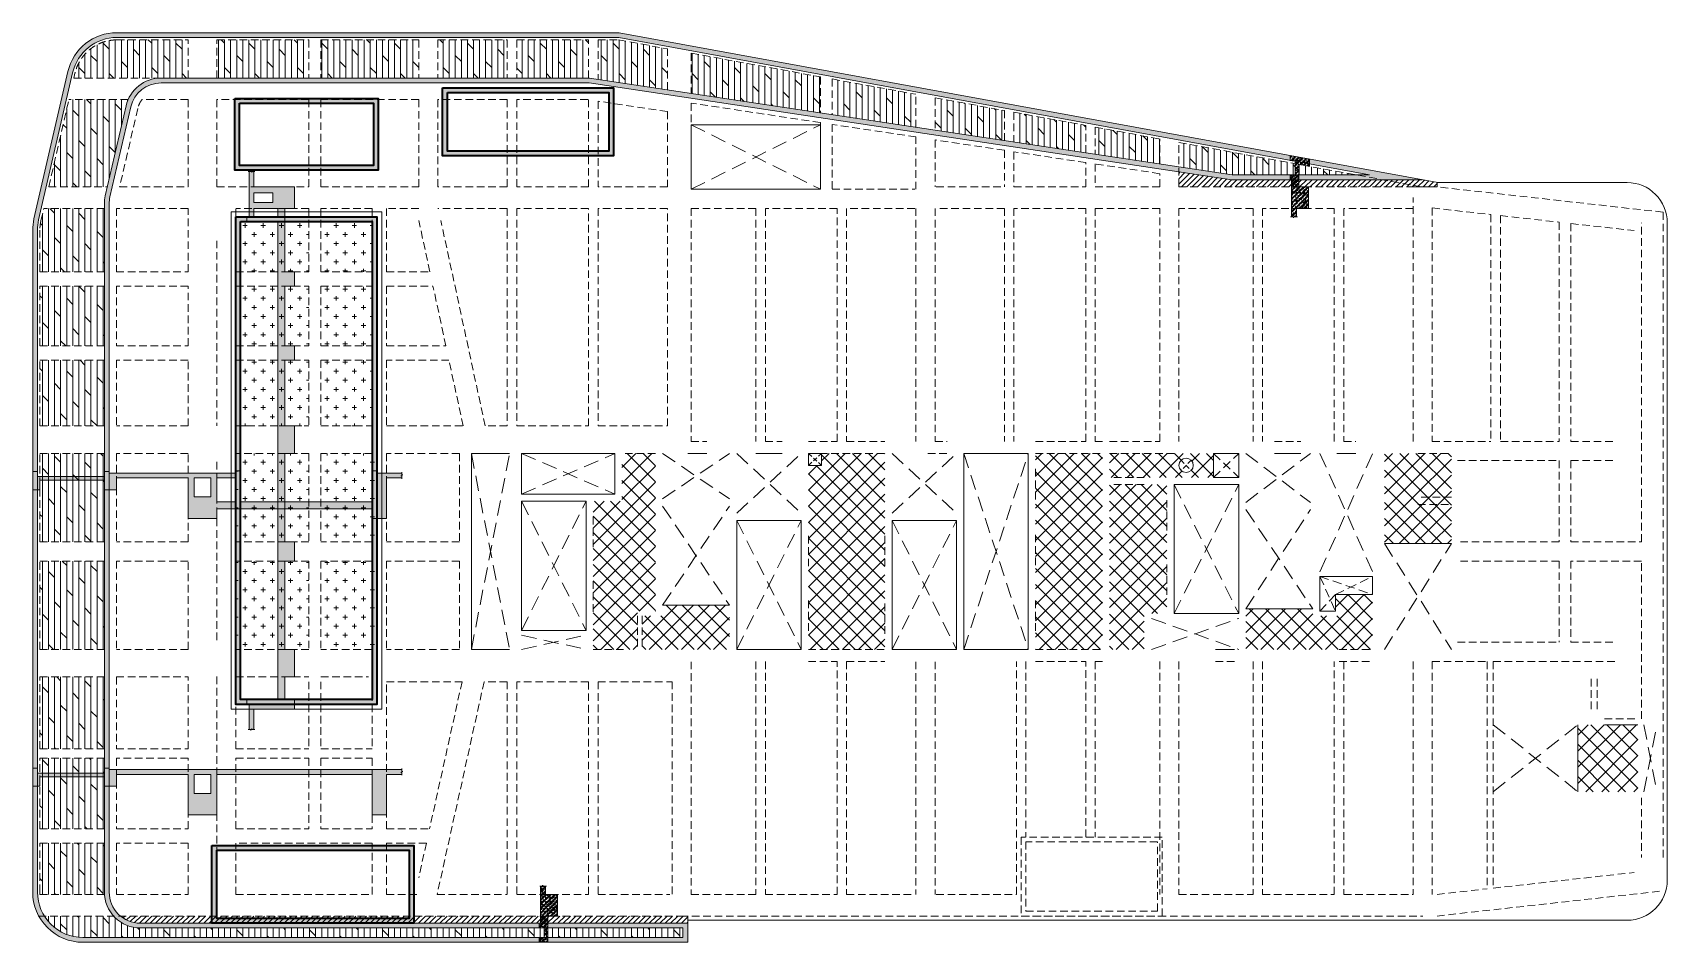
# Model space of a CAD drawing. Header units: millimetres. Extents: x -16159 to 192180, y 7350 to 45400.
# Drawn here: x 123800 to 192180, y 7350 to 45400 of the extents above.
import ezdxf

# ---------------------------------------------------------------- set-up
doc = ezdxf.new("R2010")
doc.units = ezdxf.units.MM
doc.linetypes.add('DASHED2', pattern=[9.525, 6.35, -3.175])
doc.linetypes.add('HIDDEN2', pattern=[4.7625, 3.175, -1.5875])
for name, color, linetype, lineweight in [('NDC_S_BEAM', 3, 'HIDDEN2', 20), ('NDC_S_DIM', 1, 'Continuous', 15), ('NDC_S_HATCH MATERIAL', 8, 'Continuous', 13), ('NDC_S_HIDDEN', 8, 'HIDDEN2', 13), ('NDC_S_OPENING', 9, 'DASHED2', 13), ('NDC_S_SLAB', 2, 'Continuous', 20), ('NDC_S_WALL', 6, 'Continuous', 35)]:
    doc.layers.add(name, color=color, linetype=linetype, lineweight=lineweight)
pattern_1 = [(50, (0, 0), (215.17805, -18.82564), [22.5, -247.5]), (355, (0, 0), (-41.6254, 225.65764), [18, -198]), (100.4514, (17.93, -1.57), (173.55281, 206.83186), [19.12206, -210.34263]), (46.1842, (0, 60), (320.1723, -49.6557), [33.75, -371.25]), (96.6356, (26.68, 55.86), (280.3988, 292.23536), [28.6831, -315.5139]), (351.1842, (0, 60), (280.3986, 292.2356), [27, -297]), (21, (30, 45), (179.07212, -120.78567), [22.5, -247.5]), (326, (30, 45), (72.9946, 217.545), [18, -198]), (71.4514, (44.92, 34.93), (252.0668, 96.75915), [19.12206, -210.34263]), (37.5, (0, 0), (3.647957, 99.868156), [0, -195.6, 0, -201, 0, -198.75]), (7.5, (0, 0), (78.92086, 118.32351), [0, -114.6, 0, -191.1, 0, -75.75]), (327.5, (-66.9, 0), (160.14673, -6.76646), [0, -75, 0, -234, 0, -310.5]), (317.5, (-96.9, 0), (174.95585, 30.0315), [0, -97.5, 0, -155.4, 0, -220.5]), (45, (0, 0), (-90.15611, 90.15611), []), (45, (0, 36.75), (-90.15611, 90.15611), [])]

msp = doc.modelspace()

# ---------------------------------------------------------------- hatches: boundary and pattern name
at = {"layer": 'NDC_S_HATCH MATERIAL', "ltscale": 100}
h = msp.add_hatch(dxfattribs=at)
h.set_pattern_fill('AR-CONC', color=256)
h.paths.add_polyline_path([(151200, 8150), (128300, 8150, -0.414214), (127000, 9450), (127000, 38238, -0.056784), (127033, 38530), (127902, 42292, -0.349216), (129169, 43300), (147075, 43300), (173964, 39250), (181932, 39250), (148332, 45400), (127323, 45400, 0.349216), (125276, 43772), (123854, 37610, 0.056784), (123800, 37138), (123800, 9450, 0.414214), (125900, 7350), (151200, 7350)])
h.paths.add_polyline_path([(151000, 7950), (151000, 7550), (125900, 7550, -0.414214), (124000, 9450), (124000, 37138, -0.056784), (124049, 37565), (125471, 43727, -0.349216), (127323, 45200), (148314, 45200), (179728, 39450), (173979, 39450), (147090, 43500), (129169, 43500, 0.349216), (127707, 42337), (126838, 38575, 0.056784), (126800, 38238), (126800, 9450, 0.414214), (128300, 7950)], flags=16)
h = msp.add_hatch(dxfattribs=at)
h.set_pattern_fill('DOLMIT', color=256, scale=40, angle=90)
h.paths.add_polyline_path([(127707, 42337, -0.046189), (127794, 42600), (125314, 42600), (124471, 38950), (126925, 38950)])
h.paths.add_polyline_path([(130300, 45100), (127323, 45100, 0.349216), (125569, 43705), (125521, 43500), (129169, 43500), (130300, 43500)])
h.paths.add_polyline_path([(135350, 45100), (131500, 45100), (131500, 43500), (135350, 43500)])
h.paths.add_polyline_path([(139950, 45100), (135850, 45100), (135850, 43500), (139950, 43500)])
h.paths.add_polyline_path([(143650, 45100), (140750, 45100), (140750, 43500), (143650, 43500)])
h.paths.add_polyline_path([(150350, 44726), (148305, 45100), (147450, 45100), (147450, 43446), (150350, 43009)])
h.paths.add_polyline_path([(147050, 45100), (144050, 45100), (144050, 43500), (147050, 43500)])
h = msp.add_hatch(dxfattribs=at)
h.set_pattern_fill('DOLMIT', color=256, scale=40, angle=90)
h.paths.add_polyline_path([(156750, 43554), (151350, 44543), (151350, 42858), (156750, 42045)])
h.paths.add_polyline_path([(160750, 42822), (157250, 43463), (157250, 41970), (160750, 41443)])
h.paths.add_polyline_path([(164450, 42145), (161550, 42676), (161550, 41322), (164450, 40885)])
h.paths.add_polyline_path([(167850, 41522), (164850, 42072), (164850, 40825), (167850, 40373)])
h.paths.add_polyline_path([(170950, 40955), (168250, 41449), (168250, 40313), (170950, 39906)])
h = msp.add_hatch(dxfattribs=at)
h.set_pattern_fill('BT-01', color=256, scale=30, pattern_type=2)
h.set_pattern_definition(pattern_1)
h.paths.add_polyline_path([(148100, 43100), (140950, 43100), (140950, 40250), (148100, 40250)])
h.paths.add_polyline_path([(141150, 40450), (141150, 42900), (147900, 42900), (147900, 40450)], flags=16)
h = msp.add_hatch(dxfattribs=at)
h.set_pattern_fill('BT-01', color=256, scale=30, pattern_type=2)
h.set_pattern_definition(pattern_1)
h.paths.add_polyline_path([(138250, 42650), (132250, 42650), (132250, 39650), (138250, 39650)])
h.paths.add_polyline_path([(138050, 39850), (132450, 39850), (132450, 42450), (138050, 42450)], flags=16)
h = msp.add_hatch(dxfattribs=at)
h.set_pattern_fill('DOLMIT', color=256, scale=40, angle=90)
h.paths.add_polyline_path([(171750, 40809), (171750, 39786), (173979, 39450), (179173, 39450)])
h = msp.add_hatch(dxfattribs=at)
h.set_pattern_fill('BT-01', color=256, scale=30, pattern_type=2)
h.set_pattern_definition([(50, (31416.2, 38340.72), (215.17805, -18.82564), [22.5, -247.5]), (355, (31416.2, 38340.72), (-41.6254, 225.65764), [18, -198]), (100.4514, (31434.14, 38339.15), (173.5528, 206.83186), [19.12206, -210.34263]), (46.1842, (31416.2, 38400.72), (320.1723, -49.6557), [33.75, -371.25]), (96.6356, (31442.9, 38396.58), (280.3988, 292.23536), [28.6831, -315.5139]), (351.1842, (31416.2, 38400.72), (280.3986, 292.2356), [27, -297]), (21, (31446.2, 38385.72), (179.07212, -120.78567), [22.5, -247.5]), (326, (31446.2, 38385.72), (72.9946, 217.545), [18, -198]), (71.4514, (31461.13, 38375.65), (252.0668, 96.75915), [19.12206, -210.34263]), (37.5, (31416.2, 38340.72), (3.647957, 99.868156), [0, -195.6, 0, -201, 0, -198.75]), (7.5, (31416.2, 38340.72), (78.92086, 118.32351), [0, -114.6, 0, -191.1, 0, -75.75]), (327.5, (31349.3, 38340.72), (160.14673, -6.76646), [0, -75, 0, -234, 0, -310.5]), (317.5, (31319.3, 38340.72), (174.95585, 30.0315), [0, -97.5, 0, -155.4, 0, -220.5]), (45, (31416.2, 38340.72), (-90.15611, 90.15611), []), (45, (31416.2, 38377.47), (-90.15611, 90.15611), [])])
h.paths.add_polyline_path([(177164, 38050), (176664, 38050), (176664, 37698), (176584, 37698), (176584, 37738), (176544, 37658), (176544, 37698), (176464, 37698), (176464, 39250), (176404, 39250), (176404, 39450), (176614, 39450), (176614, 40020), (176404, 40058), (176404, 40262), (177207, 40115), (177207, 39810), (176764, 39891), (176764, 38950), (177164, 38950)])
h = msp.add_hatch(dxfattribs=at)
h.set_pattern_fill('BT-01', color=256, scale=30, pattern_type=2)
h.set_pattern_definition([(50, (127250.25, -1e-11), (215.17805, -18.82564), [22.5, -247.5]), (355, (127250.25, -1e-11), (-41.6254, 225.6576), [18, -198]), (100.4514, (127268.19, -1.57), (173.5528, 206.8319), [19.122, -210.3426]), (46.1842, (127250.25, 60), (320.1723, -49.6557), [33.75, -371.25]), (96.6356, (127276.94, 55.86), (280.3988, 292.2354), [28.683, -315.514]), (351.1842, (127250.25, 60), (280.3986, 292.2356), [27, -297]), (21, (127280.25, 45), (179.0721, -120.7857), [22.5, -247.5]), (326, (127280.25, 45), (72.9946, 217.545), [18, -198]), (71.4514, (127295.18, 34.93), (252.0668, 96.7591), [19.122, -210.3426]), (37.5, (127250.255, -1e-11), (3.64796, 99.86816), [0, -195.6, 0, -201, 0, -198.75]), (7.5, (127250.25, -1e-11), (78.92086, 118.3235), [0, -114.6, 0, -191.1, 0, -75.75]), (327.5, (127183.355, -1e-11), (160.14673, -6.76646), [0, -75, 0, -234, 0, -310.5]), (317.5, (127153.35, -1e-11), (174.95585, 30.0315), [0, -97.5, 0, -155.4, 0, -220.5]), (45, (127250.25, -1e-11), (-90.1561, 90.1561), []), (45, (127250.25, 36.75), (-90.1561, 90.1561), [])])
h.paths.add_polyline_path([(134749, 24100), (134349, 24100), (134349, 27800), (134749, 27800), (134749, 28950), (134349, 28950), (134349, 31700), (134749, 31700), (134749, 32300), (134349, 32300), (134349, 34800), (134749, 34800), (134749, 35400), (134349, 35400), (134349, 37500), (134349, 37700), (134349, 38050), (134749, 38050), (134749, 38950), (133049, 38950), (133049, 39596), (132970, 39596), (132970, 39556), (132930, 39636), (132930, 39596), (132849, 39596), (132849, 37700), (132759, 37700), (132759, 37500), (134049, 37500), (134049, 34955), (134049, 19708), (134049, 17500), (132759, 17500), (132759, 17300), (132849, 17300), (132849, 16254), (132949, 16254), (132969, 16294), (132969, 16254), (133049, 16254), (133049, 17100), (134749, 17100), (134749, 17500), (134349, 17500), (134349, 18450), (134749, 18450), (134749, 19600), (134349, 19600), (134349, 23300), (134749, 23300)])
h.paths.add_polyline_path([(134049, 37700), (133049, 37700), (133049, 38050), (134049, 38050)], flags=16)
h.paths.add_polyline_path([(133849, 38300), (133049, 38300), (133049, 38700), (133849, 38700)], flags=16)
h = msp.add_hatch(dxfattribs=at)
h.set_pattern_fill('ANSI31', color=256, scale=50)
h.paths.add_polyline_path([(182550, 39137), (181932, 39250), (173964, 39250), (171750, 39583), (171750, 38950), (181350, 38950), (182550, 38950)])
h = msp.add_hatch(dxfattribs=at)
h.set_pattern_fill('DOLMIT', color=256, scale=40, angle=90)
h.paths.add_polyline_path([(126800, 31700), (124100, 31700), (124100, 28950), (126800, 28950)])
h.paths.add_polyline_path([(126800, 34800), (124100, 34800), (124100, 32300), (126800, 32300)])
h.paths.add_polyline_path([(126800, 38050), (124263, 38050), (124146, 37543, 0.056784), (124100, 37138), (124100, 35400), (126800, 35400)])
h = msp.add_hatch(dxfattribs=at)
h.set_pattern_fill('BT-01', color=256, scale=30, pattern_type=2)
h.set_pattern_definition(pattern_1)
h.paths.add_polyline_path([(138200, 37700), (132300, 37700), (132300, 17300), (138200, 17300)])
h.paths.add_polyline_path([(138000, 17500), (132500, 17500), (132500, 37500), (138000, 37500)], flags=16)
h = msp.add_hatch(dxfattribs=at)
h.set_pattern_fill('CROSS', color=256, scale=60)
h.paths.add_polyline_path([(135350, 31700), (132500, 31700), (132500, 28950), (135350, 28950)])
h.paths.add_polyline_path([(138000, 31700), (135850, 31700), (135850, 28950), (138000, 28950)])
h.paths.add_polyline_path([(138000, 34800), (135850, 34800), (135850, 32300), (138000, 32300)])
h.paths.add_polyline_path([(135350, 34800), (132500, 34800), (132500, 32300), (135350, 32300)])
h.paths.add_polyline_path([(135350, 37500), (132500, 37500), (132500, 35400), (135350, 35400)])
h.paths.add_polyline_path([(138000, 37500), (135850, 37500), (135850, 35400), (138000, 35400)])
h = msp.add_hatch(dxfattribs=at)
h.set_pattern_fill('DOLMIT', color=256, scale=40, angle=90)
h.paths.add_polyline_path([(126800, 23300), (124100, 23300), (124100, 19600), (126800, 19600)])
h.paths.add_polyline_path([(126800, 27800), (124100, 27800), (124100, 24100), (126800, 24100)])
h = msp.add_hatch(dxfattribs=at)
h.set_pattern_fill('CROSS', color=256, scale=60)
h.paths.add_polyline_path([(135350, 27800), (132300, 27800), (132300, 24100), (135350, 24100)])
h.paths.add_polyline_path([(138100, 27800), (135850, 27800), (135850, 24100), (138100, 24100)])
h.paths.add_polyline_path([(138100, 23300), (135850, 23300), (135850, 19600), (138100, 19600)])
h.paths.add_polyline_path([(135350, 23300), (132300, 23300), (132300, 19600), (135350, 19600)])
h = msp.add_hatch(dxfattribs=at)
h.set_pattern_fill('ANSI37', color=256, scale=150)
h.paths.add_polyline_path([(149850, 27800), (148450, 27800), (148450, 25800), (147250, 25800), (147250, 25150), (147250, 23750), (147250, 22450), (147250, 21050), (147250, 19600), (148650, 19600), (149100, 19600), (149100, 21000), (149100, 21200), (149850, 21200)])
h = msp.add_hatch(dxfattribs=at)
h.set_pattern_fill('ANSI37', color=256, scale=150)
h.paths.add_polyline_path([(156800, 27300), (156250, 27300), (156250, 19600), (159450, 19600), (159450, 27800), (156800, 27800)])
h = msp.add_hatch(dxfattribs=at)
h.set_pattern_fill('ANSI37', color=256, scale=150)
h.set_pattern_definition([(45, (150, 0), (-336.7596, 336.7596), []), (135, (150, 0), (-336.7596, -336.7596), [])])
h.paths.add_polyline_path([(168550, 22300), (168550, 23200), (168550, 24000), (168550, 27800), (165750, 27800), (165750, 27150), (165750, 25750), (165750, 24400), (165750, 23000), (165750, 21650), (165750, 20250), (165750, 19600), (168550, 19600), (168550, 21200)])
h = msp.add_hatch(dxfattribs=at)
h.set_pattern_fill('ANSI37', color=256, scale=150)
edge = h.paths.add_edge_path()
edge.add_arc((172050, 27300), 300, 0, 360)
h.paths.add_polyline_path([(168850, 27800), (173200, 27800), (173200, 26800), (168850, 26800)])
h = msp.add_hatch(dxfattribs=at)
h.set_pattern_fill('ANSI37', color=256, scale=150)
h.paths.add_polyline_path([(183150, 27800), (181850, 27800), (180350, 27800), (180350, 25970), (181850, 25970), (183150, 25970)])
h = msp.add_hatch(dxfattribs=at)
h.set_pattern_fill('BT-01', color=256, scale=30, pattern_type=2)
h.set_pattern_definition([(50, (139959.19, 528.84), (215.1781, -18.8256), [22.5, -247.5]), (355, (139959.2, 528.84), (-41.6254, 225.6576), [18, -198]), (100.4514, (139977.12, 527.27), (173.5528, 206.8319), [19.122, -210.3426]), (46.1842, (139959.2, 588.84), (320.1723, -49.6557), [33.75, -371.25]), (96.6356, (139985.87, 584.7), (280.3988, 292.2354), [28.683, -315.514]), (351.1842, (139959.2, 588.84), (280.3986, 292.2356), [27, -297]), (21, (139989.19, 573.84), (179.0721, -120.7857), [22.5, -247.5]), (326, (139989.2, 573.84), (72.9946, 217.545), [18, -198]), (71.4514, (140004.11, 563.77), (252.0668, 96.7591), [19.122, -210.3426]), (37.5, (139959.19, 528.836), (3.64796, 99.86816), [0, -195.6, 0, -201, 0, -198.75]), (7.5, (139959.19, 528.84), (78.92086, 118.3235), [0, -114.6, 0, -191.1, 0, -75.75]), (327.5, (139892.29, 528.836), (160.14673, -6.76646), [0, -75, 0, -234, 0, -310.5]), (317.5, (139862.29, 528.84), (174.95585, 30.0315), [0, -97.5, 0, -155.4, 0, -220.5]), (45, (139959.19, 528.84), (-90.1561, 90.1561), []), (45, (139959.19, 565.59), (-90.1561, 90.1561), [])])
h.paths.add_polyline_path([(131500, 25479), (138000, 25479), (138000, 25079), (138600, 25079), (138600, 26779), (139246, 26779), (139246, 26859), (139206, 26859), (139286, 26899), (139246, 26899), (139246, 26979), (138200, 26979), (138200, 27069), (138000, 27069), (138000, 25779), (132500, 25779), (132500, 27069), (132300, 27069), (132300, 26979), (127000, 26979), (127000, 27039), (126800, 27039), (126800, 26829), (124000, 26829), (124000, 27039), (123800, 27039), (123800, 26279), (124100, 26279), (124100, 26679), (126800, 26679), (126800, 26279), (127300, 26279), (127300, 26779), (130300, 26779), (130300, 25979), (130300, 25079), (131500, 25079)])
h.paths.add_polyline_path([(130550, 25979), (130550, 26779), (131250, 26779), (131250, 25979)], flags=16)
h.paths.add_polyline_path([(131500, 25779), (131500, 25979), (131500, 26779), (132300, 26779), (132300, 25779)], flags=16)
h = msp.add_hatch(dxfattribs=at)
h.set_pattern_fill('ANSI37', color=256, scale=150)
h.paths.add_polyline_path([(168850, 26500), (168850, 19600), (170300, 19600), (170300, 21100), (171250, 21100), (171250, 26500)])
h = msp.add_hatch(dxfattribs=at)
h.set_pattern_fill('ANSI37', color=256, scale=150)
h.paths.add_polyline_path([(183150, 25970), (181850, 25970), (180350, 25970), (180350, 24030), (183150, 24030)])
h = msp.add_hatch(dxfattribs=at)
h.set_pattern_fill('ANSI37', color=256, scale=150)
h.paths.add_polyline_path([(179850, 21000), (179850, 21900), (178300, 21900), (178300, 21200), (178450, 21200), (178450, 21000), (177350, 21000), (177350, 21300), (174550, 21300), (174550, 19600), (179850, 19600)])
h = msp.add_hatch(dxfattribs=at)
h.set_pattern_fill('ANSI37', color=256, scale=150)
h.paths.add_polyline_path([(152950, 21450), (150150, 21450), (150150, 21000), (149300, 21000), (149300, 19600), (152950, 19600)])
h = msp.add_hatch(dxfattribs=at)
h.set_pattern_fill('DOLMIT', color=256, scale=40, angle=90)
h.paths.add_polyline_path([(126800, 11500), (124100, 11500), (124100, 9450, 0.013897), (124103, 9350), (126803, 9350, -0.016681), (126800, 9450)])
h.paths.add_polyline_path([(126800, 15050), (124100, 15050), (124100, 12100), (126800, 12100)])
h.paths.add_polyline_path([(126800, 18450), (124100, 18450), (124100, 15450), (126800, 15450)])
h = msp.add_hatch(dxfattribs=at)
h.set_pattern_fill('ANSI37', color=256, scale=150)
h.paths.add_polyline_path([(190950, 16450), (189550, 16450), (188440, 16450), (188440, 13650), (190950, 13650)])
h = msp.add_hatch(dxfattribs=at)
h.set_pattern_fill('BT-01', color=256, scale=30, pattern_type=2)
h.set_pattern_definition([(50, (127546.8, -125.08), (215.178, -18.8256), [22.5, -247.5]), (355, (127546.8, -125.08), (-41.6254, 225.6576), [18, -198]), (100.4514, (127564.72, -126.65), (173.5528, 206.8319), [19.122, -210.3426]), (46.1842, (127546.8, -65.08), (320.1723, -49.6557), [33.75, -371.25]), (96.6356, (127573.47, -69.22), (280.399, 292.2354), [28.683, -315.514]), (351.1842, (127546.8, -65.08), (280.3986, 292.2356), [27, -297]), (21, (127576.8, -80.08), (179.0721, -120.7857), [22.5, -247.5]), (326, (127576.8, -80.08), (72.9946, 217.545), [18, -198]), (71.4514, (127591.72, -90.15), (252.0668, 96.7591), [19.122, -210.3426]), (37.5, (127546.79, -125.08), (3.64796, 99.86816), [0, -195.6, 0, -201, 0, -198.75]), (7.5, (127546.79, -125.08), (78.92086, 118.3235), [0, -114.6, 0, -191.1, 0, -75.75]), (327.5, (127479.89, -125.08), (160.14673, -6.76646), [0, -75, 0, -234, 0, -310.5]), (317.5, (127449.89, -125.08), (174.9559, 30.0315), [0, -97.5, 0, -155.4, 0, -220.5]), (45, (127546.79, -125.08), (-90.1561, 90.1561), []), (45, (127546.79, -88.33), (-90.1561, 90.1561), [])])
h.paths.add_polyline_path([(131500, 13576), (131500, 14376), (138000, 14376), (138000, 12676), (138600, 12676), (138600, 14376), (139246, 14376), (139246, 14456), (139206, 14456), (139286, 14496), (139246, 14496), (139246, 14576), (138200, 14576), (127000, 14576), (127000, 14636), (126800, 14636), (126800, 14426), (124000, 14426), (124000, 14636), (123800, 14636), (123800, 13876), (124100, 13876), (124100, 14276), (126800, 14276), (126800, 13876), (127300, 13876), (127300, 14376), (130300, 14376), (130300, 13576), (130300, 12676), (131500, 12676)])
h.paths.add_polyline_path([(130550, 13576), (130550, 14376), (131250, 14376), (131250, 13576)], flags=16)
h = msp.add_hatch(dxfattribs=at)
h.set_pattern_fill('BT-01', color=256, scale=30, pattern_type=2)
h.set_pattern_definition(pattern_1)
h.paths.add_polyline_path([(139750, 11400), (131300, 11400), (131300, 8150), (139750, 8150)])
h.paths.add_polyline_path([(139550, 11200), (139550, 8350), (131500, 8350), (131500, 11200)], flags=16)
h = msp.add_hatch(dxfattribs=at)
h.set_pattern_fill('BT-01', color=256, scale=30, pattern_type=2)
h.set_pattern_definition(pattern_1)
h.paths.add_polyline_path([(145748, 9350), (145248, 9350), (145248, 9702), (145168, 9702), (145168, 9662), (145128, 9742), (145128, 9702), (145048, 9702), (145048, 8150), (144988, 8150), (144988, 7950), (145198, 7950), (145198, 7550), (144988, 7550), (144988, 7350), (145348, 7350), (145348, 8450), (145748, 8450)])
h = msp.add_hatch(dxfattribs=at)
h.set_pattern_fill('DOLMIT', color=256, scale=40, angle=90)
h.paths.add_polyline_path([(151000, 7950), (128300, 7950, -0.213422), (127182, 8450), (124284, 8450, 0.25975), (125900, 7550), (151000, 7550)])
h = msp.add_hatch(dxfattribs=at)
h.set_pattern_fill('ANSI31', color=256, scale=50)
edge = h.paths.add_edge_path()
edge.add_line((151200, 8450), (127469, 8450))
edge.add_arc((128300, 9450), 1300, 230.28486, 270)
edge.add_line((128300, 8150), (151200, 8150))
edge.add_line((151200, 8150), (151200, 8450))

# ---------------------------------------------------------------- linework, layer by layer
at = {"layer": 'NDC_S_BEAM', "ltscale": 100}
for p, q in [((130300, 43500), (130300, 45100)), ((131500, 43500), (131500, 45100)), ((135350, 45100), (135350, 43500)), ((135850, 45100), (135850, 43500)), ((139950, 45100), (139950, 43500)), ((140750, 45100), (140750, 43500)), ((143650, 45100), (143650, 43500)), ((144050, 45100), (144050, 43500)), ((147050, 43500), (147050, 45100)), ((147450, 45100), (147450, 43446)), ((150350, 43009), (150350, 44726)), ((151350, 44543), (151350, 42858)), ((129169, 43500), (125521, 43500)), ((156750, 43554), (156750, 42045)), ((157250, 43463), (157250, 41970)), ((130300, 38950), (130300, 42600)), ((131500, 38950), (131500, 42600)), ((135350, 42600), (135350, 38950)), ((135850, 42600), (135850, 38950)), ((139950, 42600), (139950, 38950)), ((140750, 38950), (140750, 42600)), ((143650, 42600), (143650, 38950)), ((144050, 42600), (144050, 38950)), ((147050, 42596), (147050, 38950)), ((147450, 42536), (147450, 38950)), ((151350, 42454), (151350, 41550)), ((150350, 42099), (150350, 38950)), ((164450, 42145), (164450, 40885)), ((156750, 41550), (156750, 41641)), ((157250, 41565), (157250, 38850)), ((160750, 38850), (160750, 41038)), ((167850, 40373), (167850, 41522)), ((168250, 41449), (168250, 40313)), ((161550, 40918), (161550, 38950)), ((164450, 40481), (164450, 38950)), ((170950, 39906), (170950, 40955)), ((171750, 38950), (171750, 40809)), ((167850, 38950), (167850, 39969)), ((168250, 39908), (168250, 38950)), ((170950, 38950), (170950, 39502)), ((182550, 38950), (182550, 39137)), ((143650, 38950), (140750, 38950)), ((147050, 38950), (144050, 38950)), ((150350, 38950), (147450, 38950)), ((157250, 38850), (160700, 38850)), ((168250, 38950), (170950, 38950)), ((171750, 38950), (181350, 38950)), ((181550, 28300), (181550, 38500)), ((126800, 38050), (124263, 38050)), ((130300, 38050), (127300, 38050)), ((130300, 35400), (130300, 38050)), ((135350, 38050), (132300, 38050)), ((132300, 37700), (132300, 38050)), ((135350, 38050), (135350, 35400)), ((135850, 38050), (135850, 35400)), ((138000, 38050), (138000, 35400)), ((139950, 38050), (138600, 38050)), ((138600, 38050), (138600, 35400)), ((143650, 38050), (140750, 38050)), ((143650, 38050), (143650, 28950)), ((144050, 38050), (144050, 28950)), ((147450, 38050), (147450, 28950)), ((150350, 38050), (147450, 38050)), ((150350, 28950), (150350, 38050)), ((154050, 38050), (154050, 28300)), ((154450, 38050), (154450, 28300)), ((157850, 38050), (157850, 28300)), ((160750, 38050), (160750, 28300)), ((161550, 38050), (161550, 28300)), ((164450, 38050), (164450, 28300)), ((168250, 38050), (168250, 28300)), ((174850, 38050), (174850, 28300)), ((175250, 38050), (175250, 28300)), ((178650, 38050), (178650, 28300)), ((181550, 38050), (178650, 38050)), ((182350, 38067), (184800, 37793)), ((182350, 38067), (182350, 28300)), ((184800, 37793), (184800, 28300)), ((185200, 37748), (185200, 28300)), ((185200, 37748), (187650, 37474)), ((187650, 37474), (187650, 28300)), ((188150, 37418), (188150, 28300)), ((188150, 37418), (190800, 37121)), ((191100, 24100), (191100, 37450)), ((131500, 36700), (131500, 28951)), ((127300, 35400), (130300, 35400)), ((132300, 35400), (135350, 35400)), ((135850, 35400), (138000, 35400)), ((138600, 35400), (140415, 35400)), ((126800, 34800), (124100, 34800)), ((130300, 34800), (127300, 34800)), ((130300, 32300), (130300, 34800)), ((132300, 34800), (135350, 34800)), ((135350, 34800), (135350, 32300)), ((135850, 34800), (135850, 32300)), ((135850, 34800), (138000, 34800)), ((138000, 34800), (138000, 32300)), ((138600, 34800), (138600, 32300)), ((138600, 34800), (140545, 34800)), ((124100, 32300), (126800, 32300)), ((127300, 32300), (130300, 32300)), ((132300, 32300), (135350, 32300)), ((135850, 32300), (138000, 32300)), ((138600, 32300), (141085, 32300)), ((126800, 31700), (124100, 31700)), ((130300, 31700), (127300, 31700)), ((130300, 28950), (130300, 31700)), ((132300, 31700), (135350, 31700)), ((135350, 31700), (135350, 28950)), ((135850, 31700), (135850, 28950)), ((135850, 31700), (138000, 31700)), ((138000, 31700), (138000, 28950)), ((126800, 28950), (124100, 28950)), ((130300, 28950), (127300, 28950)), ((132300, 28950), (135350, 28950)), ((135850, 28950), (138000, 28950)), ((144050, 28950), (147050, 28950)), ((147450, 28950), (150350, 28950)), ((151350, 28300), (152000, 28300)), ((154450, 28300), (155150, 28300)), ((156250, 28300), (157450, 28300)), ((157850, 28300), (159450, 28300)), ((161550, 28300), (162050, 28300)), ((165750, 28300), (167850, 28300)), ((168250, 28300), (168550, 28300)), ((168850, 28300), (170950, 28300)), ((175750, 28300), (176850, 28300)), ((178650, 28300), (179150, 28300)), ((182350, 28300), (184800, 28300)), ((185200, 28300), (187650, 28300)), ((188150, 28300), (190000, 28300)), ((126800, 27800), (124100, 27800)), ((130300, 27800), (127300, 27800)), ((130300, 24100), (130300, 27800)), ((131500, 27450), (131500, 19956)), ((135350, 27800), (132300, 27800)), ((135350, 27800), (135350, 24100)), ((135850, 27800), (135850, 24100)), ((138000, 27800), (135850, 27800)), ((138000, 27800), (138000, 24100)), ((141650, 27800), (138600, 27800)), ((138600, 27800), (138600, 24100)), ((141650, 27800), (141650, 24100)), ((149850, 27800), (148450, 27800)), ((156250, 27800), (159450, 27800)), ((161250, 27800), (162050, 27800)), ((165750, 27800), (168550, 27800)), ((168850, 27800), (171550, 27800)), ((181750, 27800), (183150, 27800)), ((183400, 27500), (187650, 27500)), ((187650, 27500), (187650, 24100)), ((188150, 27500), (190000, 27500)), ((188150, 27500), (188150, 24100)), ((165750, 27150), (165750, 25750)), ((170300, 26800), (168950, 26800)), ((170300, 26500), (168950, 26500)), ((171250, 25850), (171250, 24450)), ((183150, 25970), (181750, 25970)), ((181750, 25670), (183150, 25670)), ((147250, 25150), (147250, 23750)), ((126800, 24100), (124100, 24100)), ((130300, 24100), (127300, 24100)), ((135350, 24100), (132300, 24100)), ((138000, 24100), (135850, 24100)), ((141650, 24100), (138600, 24100)), ((156250, 24350), (156250, 22950)), ((159450, 24350), (159450, 22950)), ((165750, 24400), (165750, 23000)), ((187650, 24100), (183400, 24100)), ((188150, 24100), (191100, 24100)), ((126800, 23300), (124100, 23300)), ((130300, 23300), (127300, 23300)), ((130300, 19600), (130300, 23300)), ((135350, 23300), (132300, 23300)), ((135350, 23300), (135350, 19600)), ((135850, 23300), (135850, 19600)), ((138000, 23300), (135850, 23300)), ((138000, 23300), (138000, 19600)), ((138600, 23300), (138600, 19600)), ((141650, 23300), (138600, 23300)), ((141650, 23300), (141650, 19600)), ((187650, 23300), (183400, 23300)), ((187650, 23300), (187650, 19900)), ((188150, 23300), (188150, 19900)), ((191100, 23300), (188150, 23300)), ((191100, 16700), (191100, 23300)), ((171250, 23150), (171250, 21750)), ((147250, 22450), (147250, 21050)), ((156250, 21650), (156250, 20250)), ((159450, 20250), (159450, 21650)), ((165750, 21650), (165750, 20250)), ((149100, 21000), (149100, 19600)), ((149300, 21000), (149300, 19600)), ((183400, 19900), (187650, 19900)), ((188150, 19900), (190000, 19900)), ((126800, 19600), (124100, 19600)), ((130300, 19600), (127300, 19600)), ((135350, 19600), (132300, 19600)), ((138000, 19600), (135850, 19600)), ((141650, 19600), (138600, 19600)), ((147250, 19600), (148650, 19600)), ((156250, 19600), (159450, 19600)), ((165750, 19600), (168550, 19600)), ((178450, 19600), (179850, 19600)), ((131500, 18470), (131500, 10700)), ((151350, 19088), (151350, 9350)), ((154050, 19100), (154050, 9350)), ((154450, 19100), (154450, 9350)), ((156250, 19100), (157450, 19100)), ((157850, 19100), (159450, 19100)), ((160750, 19088), (160750, 9350)), ((161550, 19088), (161550, 9350)), ((165350, 19100), (165350, 11750)), ((165750, 19100), (167850, 19100)), ((167850, 11750), (167850, 19100)), ((168250, 19100), (168250, 11750)), ((168250, 19100), (168550, 19100)), ((170950, 19100), (170950, 9350)), ((171750, 19100), (171750, 9350)), ((173280, 19100), (174080, 19100)), ((174850, 19100), (174850, 9350)), ((175250, 19100), (175250, 9350)), ((178250, 9350), (178250, 19100)), ((178450, 19100), (179850, 19100)), ((178650, 19100), (178650, 9350)), ((181550, 19100), (181550, 9350)), ((182350, 19100), (182350, 9350)), ((182350, 19100), (184650, 19100)), ((184650, 19100), (184650, 9589)), ((184900, 19100), (190000, 19100)), ((184900, 19100), (184900, 9617)), ((189000, 17100), (189000, 18500)), ((189250, 17100), (189250, 18500)), ((124100, 18450), (126800, 18450)), ((127300, 18450), (130300, 18450)), ((130300, 15450), (130300, 18450)), ((132300, 18450), (135350, 18450)), ((132300, 15450), (132300, 18250)), ((135350, 18250), (135350, 15450)), ((135850, 18450), (137850, 18450)), ((135850, 18250), (135850, 15450)), ((138000, 18250), (138000, 15450)), ((138600, 12100), (138600, 18250)), ((138600, 18250), (141762, 18250)), ((141762, 18250), (140403, 12100)), ((142684, 18250), (140717, 9350)), ((143650, 18250), (142684, 18250)), ((143650, 18250), (143650, 9350)), ((144050, 18250), (144050, 9350)), ((147450, 18250), (147450, 9350)), ((147450, 18250), (150550, 18250)), ((150550, 18250), (150550, 9350)), ((189550, 16700), (190950, 16700)), ((126800, 15450), (124100, 15450)), ((126800, 15050), (124100, 15050)), ((127300, 15450), (130300, 15450)), ((130300, 15050), (127300, 15050)), ((130300, 12100), (130300, 15050)), ((132300, 15450), (135350, 15450)), ((132300, 15050), (135350, 15050)), ((132300, 12100), (132300, 15050)), ((135350, 15050), (135350, 12100)), ((135850, 15450), (138000, 15450)), ((135850, 15050), (135850, 12100)), ((135850, 15050), (138000, 15050)), ((138000, 15050), (138000, 12100)), ((191100, 13400), (191100, 10900)), ((124100, 12100), (126800, 12100)), ((127300, 12100), (130300, 12100)), ((132300, 12100), (135350, 12100)), ((135850, 12100), (138000, 12100)), ((138600, 12100), (140403, 12100)), ((126800, 11500), (124100, 11500)), ((130300, 11500), (127300, 11500)), ((130300, 9350), (130300, 11500)), ((132300, 9350), (132300, 11500)), ((138000, 11500), (132300, 11500)), ((138000, 9350), (138000, 11500)), ((124103, 9350), (126803, 9350)), ((127300, 9350), (130300, 9350)), ((132300, 9350), (138000, 9350)), ((140717, 9350), (143650, 9350)), ((175250, 9350), (178250, 9350)), ((178650, 9350), (181550, 9350)), ((151200, 8270), (151200, 8450))]:
    msp.add_line(p, q, dxfattribs=at)
for points in [[(125521, 43500), (125569, 43705, -0.349216), (127323, 45100), (130300, 45100)], [(128369, 42600, 0.10453), (128194, 42225), (127438, 38950)], [(124100, 35400), (124100, 37138, -0.056784), (124146, 37543), (124263, 38050)], [(124103, 9350, -0.013897), (124100, 9450), (124100, 11500)]]:
    msp.add_lwpolyline(points, format="xyb", dxfattribs=at)
for points in [[(131500, 45100), (135350, 45100)], [(135850, 45100), (139950, 45100)], [(140750, 45100), (143650, 45100)], [(144050, 45100), (147050, 45100)], [(147450, 45100), (148305, 45100), (150350, 44726)], [(151350, 44543), (156750, 43554)], [(157250, 43463), (160750, 42822)], [(124471, 38950), (125314, 42600)], [(127794, 42600), (125314, 42600)], [(130300, 42600), (128369, 42600)], [(135350, 42600), (131500, 42600)], [(139950, 42600), (135850, 42600)], [(143650, 42600), (140750, 42600)], [(147050, 42596), (147023, 42600), (144050, 42600)], [(150350, 42099), (147450, 42536)], [(156750, 41641), (151350, 42454)], [(160750, 41443), (160750, 42822)], [(161550, 42676), (161550, 41322)], [(161550, 42676), (164450, 42145)], [(164850, 42072), (164850, 40825)], [(164850, 42072), (167850, 41522)], [(160750, 41038), (157250, 41565)], [(168250, 41449), (170950, 40955)], [(164450, 40481), (161550, 40918)], [(164850, 40420), (164850, 38950), (167850, 38950)], [(167850, 39969), (164850, 40420)], [(171750, 40809), (181950, 38942)], [(170950, 39502), (168250, 39908)], [(124471, 38950), (126925, 38950)], [(127438, 38950), (130300, 38950)], [(131500, 38950), (135350, 38950)], [(135850, 38950), (139950, 38950)], [(161600, 38950), (164450, 38950)], [(192000, 10900), (192000, 37892), (182550, 38950)], [(127300, 38050), (127300, 35400)], [(138000, 38050), (135850, 38050)], [(147050, 28950), (147050, 38050), (144050, 38050)], [(154050, 38050), (151350, 38050), (151350, 28300)], [(157450, 28300), (157450, 38050), (154450, 38050)], [(160700, 38050), (157850, 38050)], [(164450, 38050), (161600, 38050)], [(167850, 38050), (164850, 38050), (164850, 28300)], [(167850, 28300), (167850, 38050)], [(170950, 28300), (170950, 38050), (168250, 38050)], [(174850, 38050), (171750, 38050), (171750, 28300)], [(178250, 28300), (178250, 38050), (175250, 38050)], [(140415, 35400), (139950, 37550)], [(143650, 28950), (142730, 28950), (140871, 37550)], [(124100, 35400), (126800, 35400)], [(124100, 32300), (124100, 34800)], [(127300, 34800), (127300, 32300)], [(141085, 32300), (140545, 34800)], [(124100, 28950), (124100, 31700)], [(127300, 31700), (127300, 28950)], [(138600, 31700), (138600, 28950), (141809, 28950), (141215, 31700), (138600, 31700)], [(124100, 24100), (124100, 27800)], [(127300, 27800), (127300, 24100)], [(124100, 19600), (124100, 23300)], [(127300, 23300), (127300, 19600)], [(154450, 9350), (157450, 9350), (157450, 19100)], [(157850, 19100), (157850, 9350), (160700, 9350)], [(161600, 9350), (164950, 9350), (164950, 19100)], [(124100, 15450), (124100, 18450)], [(127300, 18450), (127300, 15450)], [(144050, 9350), (147050, 9350), (147050, 18250), (144050, 18250)], [(124100, 12100), (124100, 15050)], [(127300, 15050), (127300, 12100)], [(127300, 11500), (127300, 9350)], [(140270, 11500), (138600, 11500), (138600, 9350), (139950, 9350)], [(140270, 11500), (139950, 10050)], [(184900, 9617), (190800, 10272)], [(182550, 9356), (184650, 9589)], [(147450, 9350), (150450, 9350)], [(151350, 9350), (154050, 9350)], [(171750, 9350), (174850, 9350)], [(182550, 8450), (192000, 9500)], [(124053, 8450), (150900, 8450)], [(150900, 8450), (181950, 8450)]]:
    msp.add_lwpolyline(points, dxfattribs=at)
at = {"layer": 'NDC_S_DIM', "ltscale": 100}
for points in [[(176464, 37698), (176464, 39250), (176404, 39250), (176404, 39450), (176614, 39450), (176614, 40020), (176404, 40058), (176404, 40262), (177207, 40115), (177207, 39810), (176764, 39891)], [(176764, 39891), (176764, 38950), (177164, 38950), (177164, 38050), (176664, 38050), (176664, 37698)], [(132849, 16254), (132849, 17300), (132759, 17300), (132759, 17500), (134049, 17500), (134049, 19708), (134049, 34955), (134049, 37500), (132759, 37500), (132759, 37700), (132849, 37700), (132849, 39596)], [(133090, 39596), (132970, 39596), (132970, 39556), (132930, 39636), (132930, 39596), (132810, 39596)], [(133049, 16254), (133049, 17100), (134749, 17100), (134749, 17500), (134349, 17500), (134349, 18450), (134749, 18450), (134749, 19600), (134349, 19600), (134349, 23300), (134749, 23300), (134749, 24100), (134349, 24100), (134349, 27800), (134749, 27800), (134749, 28950), (134349, 28950), (134349, 31700), (134749, 31700), (134749, 32300), (134349, 32300), (134349, 34800), (134749, 34800), (134749, 35400), (134349, 35400), (134349, 38050), (134749, 38050), (134749, 38950), (133049, 38950), (133049, 39596)], [(134749, 38950), (133849, 38950)], [(134049, 38050), (134049, 37700), (133049, 37700), (133049, 38050), (134049, 38050)], [(133928, 38050), (133128, 38050)], [(176704, 37698), (176584, 37698), (176584, 37738), (176544, 37658), (176544, 37698), (176424, 37698)], [(134349, 37500), (134349, 37500)], [(139246, 26979), (138200, 26979), (138200, 27069), (138000, 27069), (138000, 25779), (132500, 25779), (132500, 27069), (132300, 27069), (132300, 26979), (127000, 26979), (127000, 27039), (126800, 27039), (126800, 26829), (124000, 26829), (124000, 27039), (123800, 27039), (123800, 26279), (124100, 26279), (124100, 26679), (126800, 26679), (126800, 26279), (127300, 26279), (127300, 26779), (130300, 26779), (130300, 25079), (131500, 25079), (131500, 25479), (138000, 25479), (138000, 25079), (138600, 25079), (138600, 26779), (139246, 26779)], [(130300, 26779), (130300, 26779)], [(131250, 25979), (130550, 25979), (130550, 26779), (131250, 26779), (131250, 25979)], [(131500, 25979), (131500, 26779)], [(131500, 26779), (131500, 26779)], [(131500, 26779), (132300, 26779), (132300, 25779), (131500, 25779), (131500, 25979)], [(139246, 26739), (139246, 26859), (139206, 26859), (139286, 26899), (139246, 26899), (139246, 27019)], [(134349, 17500), (134349, 18450)], [(133089, 16254), (132969, 16254), (132969, 16294), (132929, 16214), (132929, 16254), (132809, 16254)], [(139246, 14576), (127000, 14576), (127000, 14636), (126800, 14636), (126800, 14426), (124000, 14426), (124000, 14636), (123800, 14636), (123800, 13876), (124100, 13876), (124100, 14276), (126800, 14276), (126800, 13876), (127300, 13876), (127300, 14376), (130300, 14376), (130300, 13576), (130300, 12676), (131500, 12676), (131500, 14376), (138000, 14376), (138000, 12676), (138600, 12676), (138600, 14376), (139246, 14376)], [(130300, 14376), (130300, 14376)], [(131250, 13576), (130550, 13576), (130550, 14376), (131250, 14376), (131250, 13576)], [(131500, 14376), (131500, 14376)], [(139246, 14336), (139246, 14456), (139206, 14456), (139286, 14496), (139246, 14496), (139246, 14616)], [(145048, 9702), (145048, 8150), (144988, 8150), (144988, 7950), (145198, 7950), (145198, 7550), (144988, 7550), (144988, 7350), (145348, 7350), (145348, 8450), (145748, 8450), (145748, 9350), (145248, 9350), (145248, 9702)], [(145288, 9702), (145168, 9702), (145168, 9662), (145128, 9742), (145128, 9702), (145008, 9702)]]:
    msp.add_lwpolyline(points, dxfattribs=at)
msp.add_lwpolyline([(133849, 38300), (133049, 38300), (133049, 38700), (133849, 38700)], close=True, dxfattribs=at)
at = {"layer": 'NDC_S_HIDDEN', "ltscale": 100}
for points in [[(171050, 11750), (165150, 11750), (165150, 8450), (171050, 8450)], [(170850, 11550), (165350, 11550), (165350, 8650), (170850, 8650)]]:
    msp.add_lwpolyline(points, close=True, dxfattribs=at)
at = {"layer": 'NDC_S_OPENING', "ltscale": 100}
for p, q in [((151350, 41550), (156750, 38850)), ((151350, 38850), (156750, 41550)), ((142150, 19600), (143750, 27800)), ((142150, 27800), (143750, 19600)), ((144250, 27800), (148150, 26100)), ((144250, 26100), (148150, 27800)), ((150150, 27800), (152950, 25900)), ((150150, 25900), (152950, 27800)), ((153250, 27800), (155950, 25300)), ((153250, 25300), (155950, 27800)), ((159750, 27800), (162450, 25300)), ((159750, 25300), (162450, 27800)), ((162750, 27800), (165450, 19600)), ((162750, 19600), (165450, 27800)), ((174550, 27800), (177250, 25750)), ((174550, 25750), (177250, 27800)), ((177650, 27800), (179850, 22850)), ((177650, 22850), (179850, 27800)), ((171550, 26500), (174250, 21100)), ((171550, 21100), (174250, 26500)), ((144250, 25800), (146950, 20400)), ((144250, 20400), (146950, 25800)), ((150150, 21450), (152950, 25600)), ((150150, 25600), (152950, 21450)), ((174550, 25450), (177350, 21300)), ((174550, 21300), (177250, 25450)), ((153250, 25000), (155950, 19600)), ((153250, 19600), (155950, 25000)), ((159750, 25000), (162450, 19600)), ((159750, 19600), (162450, 25000)), ((180350, 24030), (183150, 19600)), ((180350, 19600), (183150, 24030)), ((170600, 20900), (174250, 19600)), ((170600, 19600), (174250, 20900)), ((144250, 19600), (146950, 20200)), ((144250, 20200), (146950, 19600)), ((184900, 16450), (188440, 13650)), ((184900, 13650), (188440, 16450)), ((191200, 16450), (191750, 13650)), ((191200, 13650), (191750, 16450))]:
    msp.add_line(p, q, dxfattribs=at)
at = {"layer": 'NDC_S_OPENING', "ltscale": 30}
for p, q in [((156250, 27800), (156800, 27300)), ((156250, 27300), (156800, 27800)), ((171838, 27512), (172262, 27088)), ((172262, 27512), (171838, 27088))]:
    msp.add_line(p, q, dxfattribs=at)
at = {"layer": 'NDC_S_OPENING', "ltscale": 60}
for p, q in [((173200, 27800), (174250, 26800)), ((173200, 26800), (174250, 27800)), ((177650, 22650), (179850, 21900)), ((178300, 21900), (179850, 22650))]:
    msp.add_line(p, q, dxfattribs=at)
for points in [[(177650, 22650), (178300, 21200)], [(177650, 21200), (178300, 21900)]]:
    msp.add_lwpolyline(points, dxfattribs=at)
at = {"layer": 'NDC_S_SLAB', "ltscale": 100}
for p, q in [((151200, 27800), (152000, 27800)), ((154050, 27800), (155150, 27800)), ((175750, 27800), (176850, 27800)), ((178350, 27800), (179150, 27800)), ((180350, 24030), (183150, 24030)), ((152950, 21450), (150150, 21450)), ((174550, 21300), (177350, 21300)), ((173280, 19600), (174080, 19600)), ((188440, 16450), (188440, 13650)), ((189550, 16450), (190950, 16450))]:
    msp.add_line(p, q, dxfattribs=at)
at = {"layer": 'NDC_S_SLAB', "ltscale": 10}
for points in [[(151200, 8270), (151200, 7350), (125900, 7350, -0.414214), (123800, 9450), (123800, 37138, -0.056784), (123854, 37610), (125276, 43772, -0.349216), (127323, 45400), (148332, 45400), (182587, 39130)], [(151000, 7950), (151000, 7550), (125900, 7550, -0.414214), (124000, 9450), (124000, 37138, -0.056784), (124049, 37565), (125471, 43727, -0.349216), (127323, 45200), (148314, 45200), (179728, 39450)], [(179728, 39450), (173979, 39450), (147090, 43500), (129169, 43500, 0.349216), (127707, 42337), (126838, 38575, 0.056784), (126800, 38238), (126800, 9450, 0.414214), (128300, 7950), (151000, 7950)], [(181932, 39250), (173964, 39250), (147075, 43300), (129169, 43300, 0.349216), (127902, 42292), (127033, 38530, 0.056784), (127000, 38238), (127000, 9450, 0.414214), (128300, 8150), (151200, 8150)], [(151200, 8270), (190500, 8270, 0.414214), (192180, 9950), (192180, 37450, 0.414214), (190500, 39130), (182587, 39130)]]:
    msp.add_lwpolyline(points, format="xyb", dxfattribs=at)
at = {"layer": 'NDC_S_SLAB', "ltscale": 100}
for points in [[(151350, 41550), (156750, 41550), (156750, 38850), (151350, 38850)], [(144250, 27800), (148150, 27800), (148150, 26100), (144250, 26100)], [(156250, 27800), (156800, 27800), (156800, 27300), (156250, 27300)], [(162750, 27800), (165450, 27800), (165450, 19600), (162750, 19600)], [(173200, 27800), (174250, 27800), (174250, 26800), (173200, 26800)], [(171550, 26500), (174250, 26500), (174250, 21100), (171550, 21100)], [(144250, 25800), (146950, 25800), (146950, 20400), (144250, 20400)], [(155950, 25000), (153250, 25000), (153250, 19600), (155950, 19600)], [(159750, 25000), (162450, 25000), (162450, 19600), (159750, 19600)], [(178300, 21200), (177650, 21200), (177650, 22650), (179850, 22650), (179850, 21900), (178300, 21900)]]:
    msp.add_lwpolyline(points, close=True, dxfattribs=at)
at = {"layer": 'NDC_S_SLAB', "ltscale": 10}
msp.add_lwpolyline([(182550, 38950), (181350, 38950)], dxfattribs=at)
msp.add_lwpolyline([(132100, 37900), (138400, 37900), (138400, 17100), (132100, 17100)], close=True, dxfattribs=at)
at = {"layer": 'NDC_S_SLAB', "ltscale": 100}
msp.add_lwpolyline([(143750, 27800), (142150, 27800), (142150, 19600), (143750, 19600)], dxfattribs=at)
msp.add_circle((172050, 27300), 300, dxfattribs=at)
at = {"layer": 'NDC_S_WALL', "ltscale": 100}
for points in [[(140950, 43100), (148100, 43100), (148100, 40250), (140950, 40250)], [(132250, 42650), (138250, 42650), (138250, 39650), (132250, 39650)], [(132450, 42450), (138050, 42450), (138050, 39850), (132450, 39850)], [(141150, 42900), (147900, 42900), (147900, 40450), (141150, 40450)], [(132300, 37700), (138200, 37700), (138200, 17300), (132300, 17300)], [(132500, 37500), (138000, 37500), (138000, 17500), (132500, 17500)], [(131300, 11400), (139750, 11400), (139750, 8150), (131300, 8150)], [(131500, 11200), (139550, 11200), (139550, 8350), (131500, 8350)]]:
    msp.add_lwpolyline(points, close=True, dxfattribs=at)

doc.saveas('drawing.dxf')
